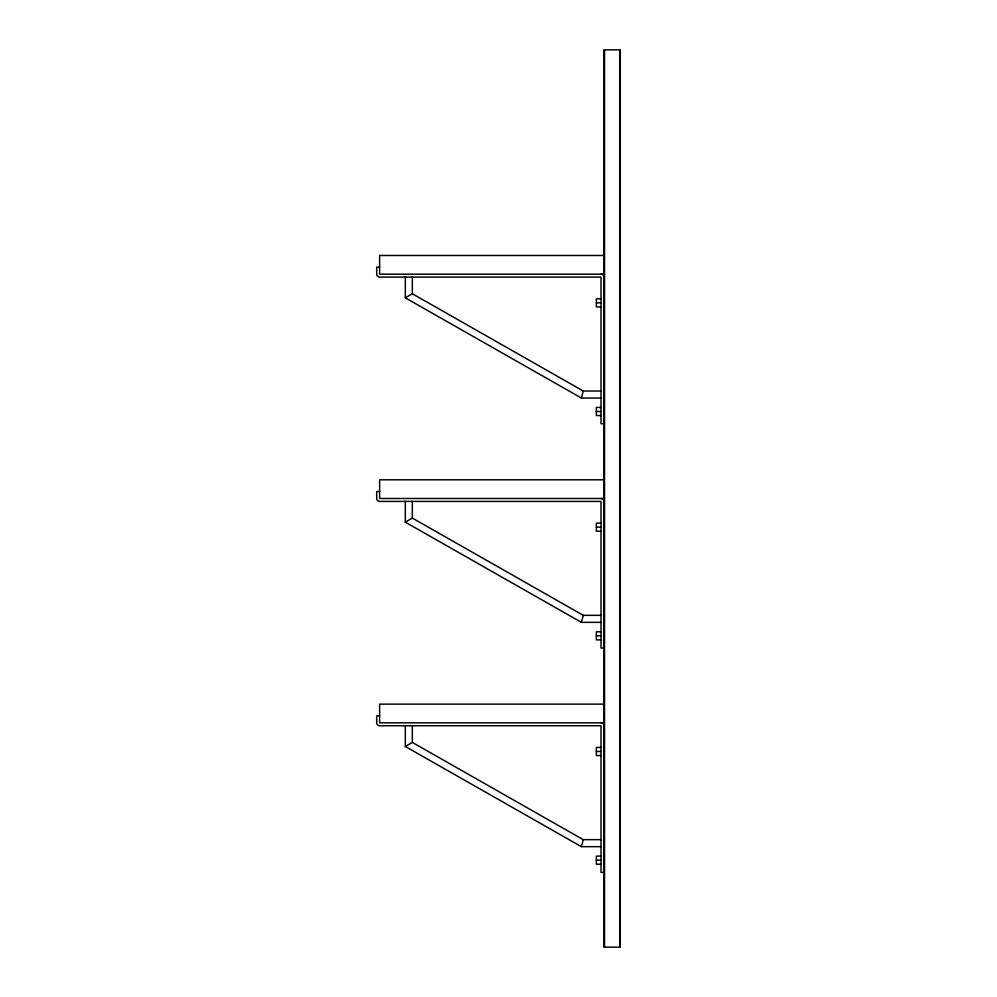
<?xml version="1.0" encoding="UTF-8"?>
<svg xmlns="http://www.w3.org/2000/svg" width="997" height="997" viewBox="0 0 997 997"><rect width="100%" height="100%" fill="white"/><g stroke="black" fill="none" stroke-linecap="round" stroke-linejoin="round"><path stroke-width="1.5" d="M601.029 398.027L581.401 398.027L583.257 391.011L412.334 293.754L405.318 297.829L405.318 277.091M601.029 622.352L581.401 622.352L583.257 615.336L412.334 518.079L405.318 522.154L405.318 501.416M601.029 846.677L581.401 846.677L583.257 839.661L412.334 742.404L405.318 746.479L405.318 725.741M603.945 255.481L379.62 255.481L379.62 274.175L603.945 274.175M379.62 267.171L376.704 267.171L376.704 274.175A2.916 2.916 0 0 0 379.62 277.091L601.029 277.091L601.029 423.725L603.945 423.725M601.029 298.788L596.356 298.788L596.356 306.889L601.029 306.889M596.356 302.839L601.029 302.839M583.257 391.011L601.029 391.011M601.029 407.449L596.356 407.449L596.356 415.55L601.029 415.55M596.356 411.499L601.029 411.499M603.945 479.806L379.62 479.806L379.62 498.5L603.945 498.5M379.62 491.496L376.704 491.496L376.704 498.5A2.916 2.916 0 0 0 379.62 501.416L601.029 501.416L601.029 648.05L603.945 648.05M601.029 523.113L596.356 523.113L596.356 531.214L601.029 531.214M596.356 527.164L601.029 527.164M583.257 615.336L601.029 615.336M601.029 631.774L596.356 631.774L596.356 639.875L601.029 639.875M596.356 635.824L601.029 635.824M603.945 704.131L379.62 704.131L379.62 722.825L603.945 722.825M379.62 715.821L376.704 715.821L376.704 722.825A2.916 2.916 0 0 0 379.62 725.741L601.029 725.741L601.029 872.375L603.945 872.375M601.029 747.438L596.356 747.438L596.356 755.539L601.029 755.539M596.356 751.489L601.029 751.489M583.257 839.661L601.029 839.661M601.029 856.099L596.356 856.099L596.356 864.2L601.029 864.2M596.356 860.149L601.029 860.149M405.318 297.829L581.401 398.027M405.318 522.154L581.401 622.352M405.318 746.479L581.401 846.677M619.723 49.85L619.723 947.15M604.531 49.85L604.531 947.15M412.334 277.091L412.334 293.754M412.334 501.416L412.334 518.079M412.334 725.741L412.334 742.404M601.029 722.825A2.916 2.916 0 0 1 603.945 725.741M601.029 498.5A2.916 2.916 0 0 1 603.945 501.416M601.029 274.175A2.916 2.916 0 0 1 603.945 277.091M620.284 49.85L603.945 49.85L603.945 947.15L620.284 947.15L620.296 49.85"/></g></svg>
